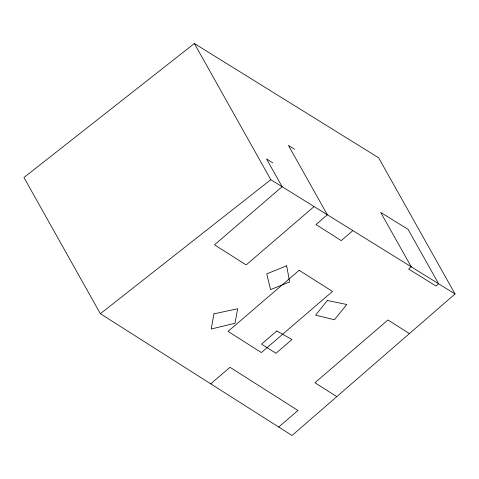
<?xml version="1.0" encoding="UTF-8"?>
<svg xmlns="http://www.w3.org/2000/svg" width="479" height="479" viewBox="0 0 479 479"><rect width="100%" height="100%" fill="white"/><g stroke="black" fill="none" stroke-linecap="round" stroke-linejoin="round"><path stroke-width="0.72" d="M455.05 293.974L292.022 435.495L100.374 313.709L23.95 177.517L194.36 43.505L378.626 157.783L455.05 293.974L270.785 179.691L194.36 43.505M313.775 206.838L246.158 264.929L214.508 244.817L282.125 186.726L266.51 158.902L272.719 162.848M352.628 230.836L341.246 240.614L315.966 224.549L327.349 214.772L288.406 145.377L294.573 149.298M210.748 383.847L230.01 367.297L297.974 410.485L278.712 427.034M100.374 313.709L270.785 179.691M409.407 333.594L387.966 319.972L314.913 382.739L336.785 396.636M213.969 313.847L211.227 329.019L235.015 323.265L237.644 308.757L213.969 313.847M327.361 300.531L315.577 315.14L334.444 319.762L346.766 304.482L327.361 300.531M411.21 266.785L408.623 269.03L436.016 286.023L438.608 283.772L408.09 229.393L380.691 212.401L411.21 266.785M299.189 270.288L228.064 331.396L261.354 352.556L332.486 291.448L299.189 270.288M276.82 330.977L261.516 344.126L275.946 353.292L291.951 339.539L276.82 330.977M286.658 265.809L266.731 273.868L270.575 289.633L289.627 281.933L286.658 265.809"/></g></svg>
